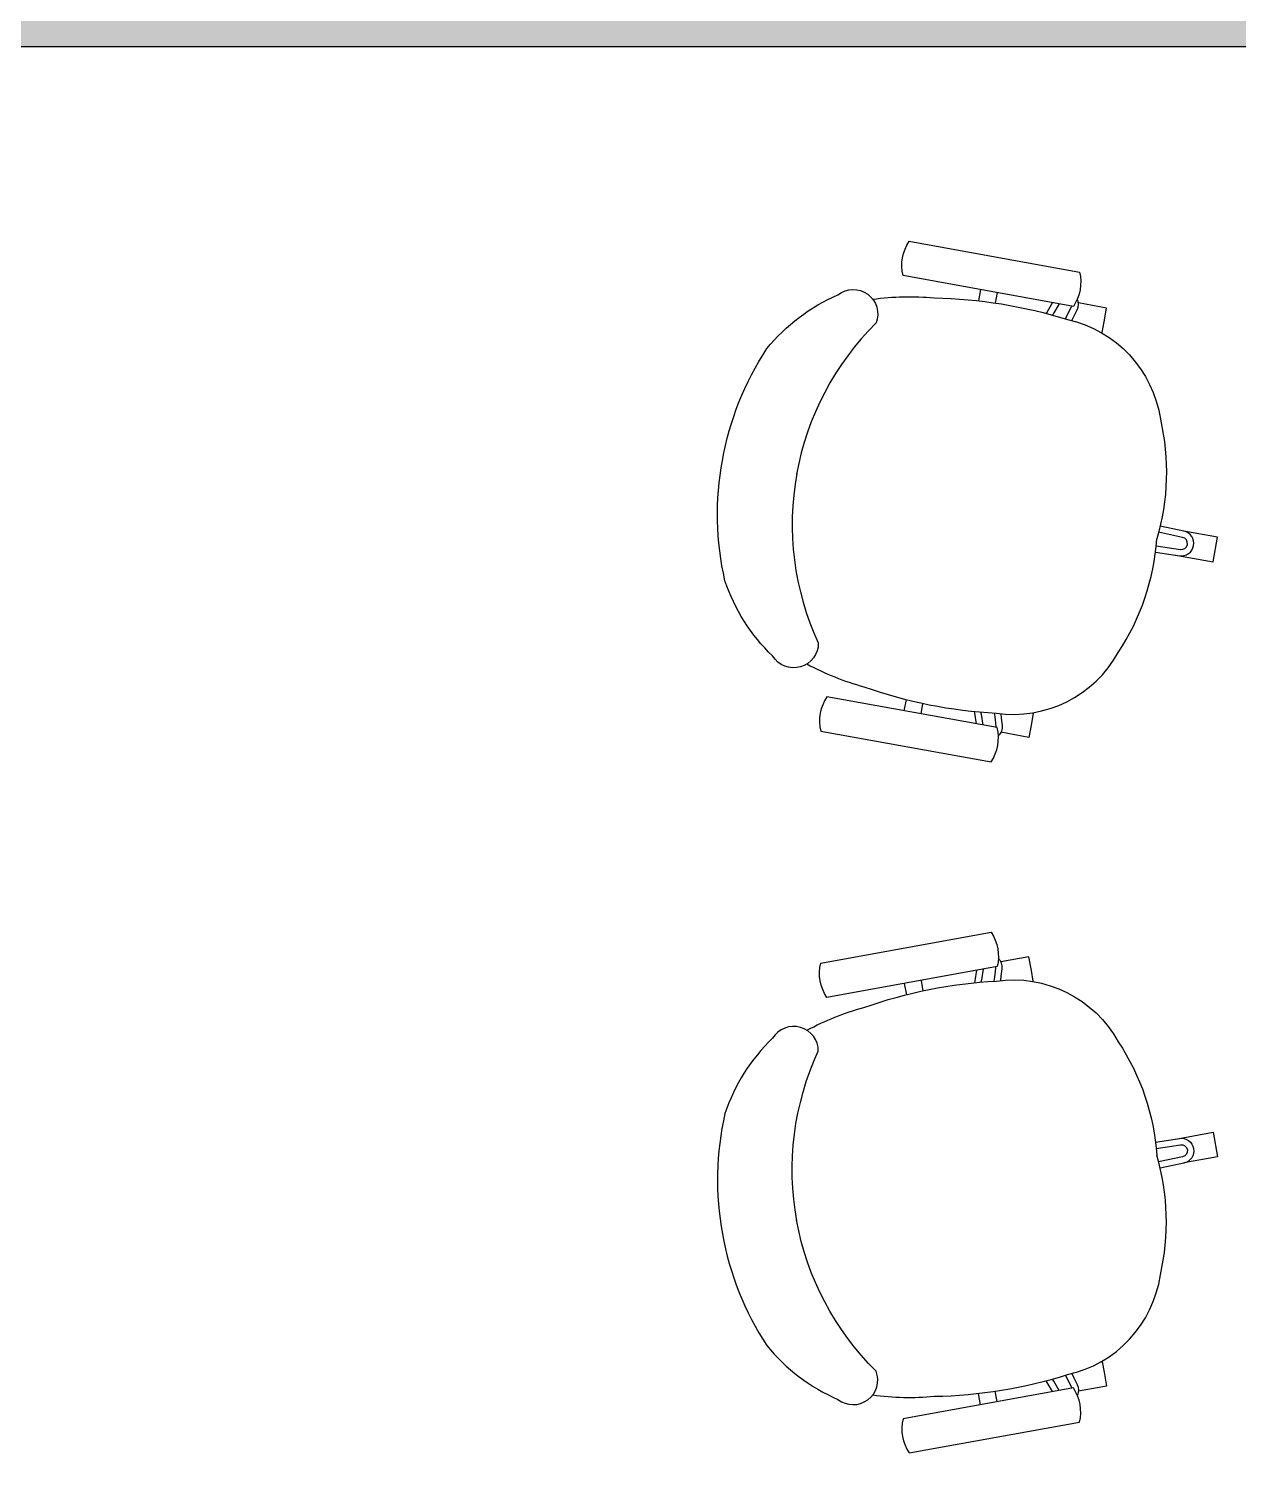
# Model space of a CAD drawing. Header units: millimetres. Extents: x 515 to 43442, y -1882 to 9936.
# Drawn here: x 34787.5 to 34957.1, y 1524.1 to 1724.9 of the extents above; entities that cross this region are included whole.
import ezdxf

# ---------------------------------------------------------------- set-up
doc = ezdxf.new("R2010")
doc.units = ezdxf.units.MM
doc.layers.add('ARREDI_LINEE', color=33, linetype='Continuous', lineweight=9)
doc.layers.add('CAMP sez', color=9, linetype='Continuous', lineweight=15, true_color=0xbdbdbd)
doc.layers.add('SEZ', color=170, linetype='Continuous')

msp = doc.modelspace()

# ---------------------------------------------------------------- hatches: boundary and pattern name
at = {"layer": 'CAMP sez'}
h = msp.add_hatch(color=256, dxfattribs=at)
h.dxf.hatch_style = 1
h.paths.add_polyline_path([(35363.94, 1722.36), (35343.94, 1722.36), (35343.94, 1592.8), (35120.71, 1441.08), (35131.95, 1424.54), (35363.94, 1582.21)], flags=17)
h.paths.add_polyline_path([(35099.7, 1402.62), (35088.36, 1419.3), (34693.94, 1220.75), (34693.94, 1198.36)], flags=17)
h.paths.add_polyline_path([(34693.94, 1271.36), (34579.94, 1271.36), (34579.94, 1244.36), (34584.94, 1244.36), (34584.94, 1225.36), (34579.94, 1225.36), (34579.94, 1198.36), (34693.94, 1198.36)], flags=17)
h.paths.add_polyline_path([(34693.94, 2843.36), (34579.94, 2843.36), (34579.94, 2816.36), (34584.94, 2816.36), (34584.94, 2797.36), (34579.94, 2797.36), (34579.94, 2770.36), (34693.94, 2770.36)], flags=17)
h.paths.add_polyline_path([(34693.94, 2319.36), (34579.94, 2319.36), (34579.94, 2292.36), (34584.94, 2292.36), (34584.94, 2273.36), (34579.94, 2273.36), (34579.94, 2246.36), (34693.94, 2246.36)], flags=17)
h.paths.add_polyline_path([(34693.94, 1795.36), (34579.94, 1795.36), (34579.94, 1768.36), (34584.94, 1768.36), (34584.94, 1749.36), (34579.94, 1749.36), (34579.94, 1722.36), (34693.94, 1722.36)], flags=17)
h.paths.add_polyline_path([(35363.94, 1895.86), (35343.94, 1895.86), (35343.94, 1742.36), (34693.94, 1742.36), (34693.94, 1722.36), (35363.94, 1722.36)], flags=17)
h.paths.add_polyline_path([(35363.94, 2419.86), (35343.94, 2419.86), (35343.94, 2145.86), (35363.94, 2145.86)], flags=17)
h.paths.add_polyline_path([(35363.94, 3851.36), (35343.94, 3851.36), (35343.94, 3607.86), (35363.94, 3607.86)], flags=17)
h.paths.add_polyline_path([(35363.94, 3357.86), (35343.94, 3357.86), (35343.94, 3193.86), (35363.94, 3193.86)], flags=17)
h.paths.add_polyline_path([(35363.94, 2943.86), (35343.94, 2943.86), (35343.94, 2669.86), (35363.94, 2669.86)], flags=17)
h.paths.add_polyline_path([(34083.94, 3674.36), (33464.94, 3674.36), (33464.94, 3663.36), (33915.94, 3663.36), (33915.94, 3463.36), (33825.94, 3463.36), (33825.94, 3460.36), (33910.94, 3460.36), (33910.94, 3454.36), (33825.94, 3454.36), (33825.94, 3451.36), (33915.94, 3451.36), (33915.94, 3309.36), (33825.94, 3309.36), (33825.94, 3304.86), (33915.94, 3304.86), (33915.94, 3298.86), (33825.94, 3298.86), (33825.94, 3294.36), (33925.94, 3294.36), (33925.94, 3357.36), (34018.94, 3357.36), (34018.94, 3367.36), (33925.94, 3367.36), (33925.94, 3515.36), (33928.94, 3515.36), (33928.94, 3526.36), (33925.94, 3526.36), (33925.94, 3663.36), (34072.94, 3663.36), (34072.94, 3526.36), (34003.94, 3526.36), (34003.94, 3515.36), (34072.94, 3515.36), (34072.94, 3506.36), (34078.94, 3506.36), (34078.94, 3511.36), (34083.94, 3511.36)], flags=17)
h.paths.add_polyline_path([(33735.94, 3463.36), (33710.94, 3463.36), (33710.94, 3663.36), (33695.94, 3663.36), (33695.93, 3414.06), (33710.96, 3414.21), (33698.92, 3414.64), (33710.94, 3414.14), (33710.94, 3451.36), (33735.94, 3451.36)], flags=16)
h.paths.add_polyline_path([(33715.44, 4657.36), (33695.44, 4657.36), (33695.44, 4259.36), (33715.44, 4259.36)], flags=17)
h.paths.add_polyline_path([(33735.44, 4259.36), (33675.44, 4259.36), (33675.44, 4239.36), (33735.44, 4239.36)], flags=17)
h.paths.add_polyline_path([(33585.44, 4259.36), (33472.94, 4259.36), (33472.94, 4239.36), (33585.44, 4239.36)], flags=17)
h.paths.add_polyline_path([(33852.94, 4259.36), (33825.44, 4259.36), (33825.44, 4239.36), (33852.94, 4239.36)], flags=17)
h.paths.add_polyline_path([(33254.94, 682.36), (32919.94, 682.36), (32919.94, 647.36), (33219.94, 647.36), (33219.94, 489.5), (33254.94, 489.5), (33254.94, 557.36), (33257.94, 557.36), (33257.94, 567.36), (33254.94, 567.36)])
h.paths.add_polyline_path([(34693.94, 3367.36), (34579.94, 3367.36), (34579.94, 3340.36), (34584.94, 3340.36), (34584.94, 3321.36), (34579.94, 3321.36), (34579.94, 3294.36), (34693.94, 3294.36)], flags=17)
h.paths.add_polyline_path([(34112.94, 3669.36), (34107.94, 3669.36), (34107.94, 3674.36), (34083.94, 3674.36), (34083.94, 3660.36), (34112.94, 3660.36)], flags=17)
h.paths.add_polyline_path([(37935.29, 3374.55), (37903.86, 3353.19), (37921.85, 3326.72), (37953.28, 3348.08)], flags=17)
h.paths.add_polyline_path([(37700.2, 3176.08), (37682.21, 3202.54), (37621.83, 3161.51), (37639.82, 3135.04)], flags=17)
h.paths.add_polyline_path([(37158.94, 2839.36), (37095.94, 2839.36), (37095.94, 2759.36), (37161.28, 2803.76)], flags=17)
h.paths.add_polyline_path([(36635.94, 2839.36), (36572.94, 2839.36), (36572.94, 2767.36), (36635.94, 2767.36)], flags=17)
h.paths.add_polyline_path([(36609.54, 2469.88), (36577.28, 2447.96), (36596.4, 2419.84), (36628.65, 2441.76)], flags=17)
h.paths.add_polyline_path([(36106.38, 2086.8), (36087.26, 2114.92), (36055.01, 2093), (36074.12, 2064.88)], flags=17)
h.paths.add_polyline_path([(35591.94, 1793.36), (35528.94, 1793.36), (35528.94, 1694.36), (35591.94, 1732.36)], flags=17)
h.paths.add_polyline_path([(35131.95, 1424.54), (35112.84, 1452.66), (35080.58, 1430.74), (35099.7, 1402.62)], flags=17)
h.paths.add_polyline_path([(34106.94, 1209.36), (34083.94, 1209.36), (34083.94, 1198.36), (34106.94, 1198.36)], flags=17)
h.paths.add_polyline_path([(34083.94, 1271.36), (34018.94, 1271.36), (34018.94, 1244.36), (34023.94, 1244.36), (34023.94, 1225.36), (34018.94, 1225.36), (34018.94, 1198.36), (34083.94, 1198.36), (34083.94, 1209.36)], flags=17)
h.paths.add_polyline_path([(34018.94, 1211.36), (33521.94, 1211.36), (33521.94, 1198.36), (34018.94, 1198.36)], flags=17)
h.paths.add_polyline_path([(33521.94, 1225.36), (33516.94, 1225.36), (33516.94, 1244.36), (33521.94, 1244.36), (33521.94, 1271.36), (33464.94, 1271.36), (33464.94, 1198.36), (33521.94, 1198.36)], flags=17)
h.paths.add_polyline_path([(33516.94, 1768.36), (33521.94, 1768.36), (33521.94, 1795.36), (33464.94, 1795.36), (33464.94, 1722.36), (33521.94, 1722.36), (33521.94, 1749.36), (33516.94, 1749.36)], flags=17)
h.paths.add_polyline_path([(34083.94, 1795.36), (34018.94, 1795.36), (34018.94, 1768.36), (34023.94, 1768.36), (34023.94, 1749.36), (34018.94, 1749.36), (34018.94, 1722.36), (34083.94, 1722.36)], flags=17)
edge = h.paths.add_edge_path(flags=17)
edge.add_arc((34083.94, 2282.86), 218, 270, 282.4589, ccw=False)
edge.add_line((34083.94, 2064.86), (34083.94, 2047.86))
edge.add_arc((34083.94, 2282.86), 235, 270, 282.4589)
edge.add_line((34134.64, 2053.39), (34130.97, 2069.99))
edge = h.paths.add_edge_path(flags=17)
edge.add_line((34083.94, 2321.36), (33999.83, 2321.36))
edge.add_arc((34083.94, 2282.86), 92.5, 155.4041, 204.5959)
edge.add_line((33999.83, 2244.36), (34083.94, 2244.36))
edge.add_line((34083.94, 2244.36), (34083.94, 2321.36))
h.paths.add_polyline_path([(33516.94, 2292.36), (33521.94, 2292.36), (33521.94, 2319.36), (33464.94, 2319.36), (33464.94, 2246.36), (33521.94, 2246.36), (33521.94, 2273.36), (33516.94, 2273.36)], flags=17)
edge = h.paths.add_edge_path(flags=17)
edge.add_arc((34083.94, 2282.86), 235, 77.5411, 90)
edge.add_line((34083.94, 2517.86), (34083.94, 2500.86))
edge.add_arc((34083.94, 2282.86), 218, 77.5411, 90, ccw=False)
edge.add_line((34130.97, 2495.72), (34134.64, 2512.32))
h.paths.add_polyline_path([(34083.94, 2843.36), (34018.94, 2843.36), (34018.94, 2816.36), (34023.94, 2816.36), (34023.94, 2797.36), (34018.94, 2797.36), (34018.94, 2770.36), (34083.94, 2770.36)], flags=17)
h.paths.add_polyline_path([(33521.94, 2843.36), (33464.94, 2843.36), (33464.94, 2770.36), (33521.94, 2770.36), (33521.94, 2797.36), (33516.94, 2797.36), (33516.94, 2816.36), (33521.94, 2816.36)], flags=17)
h.paths.add_polyline_path([(33521.94, 3367.36), (33464.94, 3367.36), (33464.94, 3294.36), (33521.94, 3294.36), (33521.94, 3321.36), (33516.94, 3321.36), (33516.94, 3340.36), (33521.94, 3340.36)], flags=16)
h.paths.add_polyline_path([(34083.94, 3367.36), (34018.94, 3367.36), (34018.94, 3357.36), (34018.94, 3294.36), (34083.94, 3294.36)], flags=16)
h.paths.add_polyline_path([(33997.94, 4307.36), (33978.94, 4307.36), (33978.94, 4328.36), (33957.94, 4307.36), (33967.94, 4307.36), (33852.94, 4307.36), (33852.94, 3908.36), (33971.94, 3908.36), (33971.94, 3815.36), (34024.94, 3815.36), (34024.94, 3826.36), (33998.94, 3826.36), (33998.94, 3924.36), (33867.94, 3924.36), (33867.94, 4290.36), (33970.94, 4290.36), (33970.94, 4236.36), (34326.94, 4236.36), (34326.94, 4247.36), (33997.94, 4247.36)], flags=17)
h.paths.add_polyline_path([(35591.94, 2839.36), (35528.94, 2839.36), (35528.94, 2767.36), (35591.94, 2767.36)], flags=17)
h.paths.add_polyline_path([(33477.94, 1198.36), (33477.94, 1173.36), (33491.94, 1173.36), (33491.94, 1198.36)], flags=17)
h.paths.add_polyline_path([(34083.94, 3367.36), (34083.94, 3426.36), (34078.94, 3426.36), (34078.94, 3431.36), (34072.94, 3431.36), (34072.94, 3367.36)], flags=16)
h.paths.add_polyline_path([(33997.94, 4657.36), (34494.94, 4657.36), (34494.94, 4247.36), (34416.94, 4247.36), (34416.94, 4236.36), (34494.94, 4236.36), (34494.94, 3869.36), (34472.94, 3869.36), (34472.94, 3826.36), (34106.94, 3826.36), (34106.94, 3815.36), (34472.94, 3815.36), (34472.94, 3787.36), (34483.94, 3787.36), (34483.94, 3815.36), (34796.94, 3815.36), (34796.94, 3674.36), (34483.94, 3674.36), (34483.94, 3701.36), (34472.94, 3701.36), (34472.94, 3674.36), (34237.94, 3674.36), (34237.94, 3669.36), (34232.94, 3669.36), (34232.94, 3660.36), (34816.94, 3660.36), (34816.94, 3757.36), (35125.94, 3757.36), (35125.94, 3851.36), (35549.94, 3851.36), (35549.94, 3832.36), (35576.94, 3832.36), (35576.94, 3851.36), (36593.94, 3851.36), (36593.94, 3832.36), (36620.94, 3832.36), (36620.94, 3851.36), (37638.94, 3851.36), (37638.94, 3832.36), (37689.94, 3832.36), (37689.94, 3918.36), (37681.94, 3918.36), (37681.94, 4228.36), (37689.94, 4228.36), (37689.94, 4279.36), (37917.94, 4279.36), (37917.94, 4222.36), (38120.92, 3864.36), (37945.94, 3864.36), (37945.94, 3918.36), (37917.94, 3918.36), (37917.94, 3848.36), (37970.92, 3755.39), (37980.47, 3760.84), (37930.6, 3848.36), (38129.99, 3848.36), (38275.19, 3592.26), (38131.99, 3494.94), (38024.04, 3684.38), (38014.49, 3678.93), (38135.78, 3466.07), (38559.24, 3753.87), (38597.13, 3697.4), (38622.04, 3714.12), (38529.88, 3851.46), (38926.01, 4124.3), (38862.23, 3501.55), (38795.24, 3456.02), (38784.65, 3471.8), (34083.94, 277), (34083.94, 623.36), (33491.94, 623.36), (33491.94, 711.36), (33459.94, 711.36), (33459.94, 599.36), (33464.94, 599.36), (33464.94, 567.36), (33459.94, 567.36), (33347.94, 567.36), (33347.94, 557.36), (33350.94, 557.36), (33350.94, 489.5), (33360.94, 489.5), (33360.94, 563.36), (33459.94, 563.36), (33459.94, 517.36), (33522.94, 517.36), (33522.94, 597.36), (34020.94, 597.36), (34020.94, 549.36), (34058.94, 549.36), (34058.94, 299.36), (33921.73, 299.36), (33921.73, 260.36), (34058.94, 260.36), (34058.94, 212.41), (33921.73, 118.63), (33921.73, 76.24), (34090.94, 191.88), (34090.94, 239.44), (38779.34, 3425.87), (38789.93, 3410.1), (38895.33, 3481.73), (38961.93, 4185.47), (38488.45, 3859.35), (38543.84, 3776.82), (38299.28, 3610.6), (37947.94, 4230.27), (37947.94, 4309.36), (37651.94, 4309.36), (37651.94, 3881.36), (35085.94, 3881.36), (35085.94, 3777.36), (34816.94, 3777.36), (34816.94, 3835.36), (34514.94, 3835.36), (34514.94, 4677.36), (33426.94, 4677.36), (33426.94, 3840.36), (33219.94, 3840.36), (33219.94, 3294.36), (33254.94, 3294.36), (33254.94, 3815.36), (33477.94, 3815.36), (33477.94, 3908.36), (33497.94, 3908.36), (33497.94, 3913.36), (33446.94, 3913.36), (33446.94, 4239.36), (33472.94, 4239.36), (33472.94, 4276.36), (33496.94, 4276.36), (33496.94, 4289.36), (33472.94, 4289.36), (33472.94, 4307.36), (33446.94, 4307.36), (33446.94, 4616.36), (33472.94, 4616.36), (33472.94, 4657.36), (33957.94, 4657.36), (33957.94, 4307.36), (33978.94, 4328.36), (33978.94, 4616.36), (33997.94, 4616.36)])

# ---------------------------------------------------------------- linework, layer by layer
at = {"layer": 'ARREDI_LINEE', "lineweight": -2, "transparency": 33554687}
for p, q in [((34920.97, 1688.3), (34920.68, 1686.71)), ((34923.32, 1687.87), (34923.05, 1686.4)), ((34910.29, 1629.25), (34910.58, 1630.84)), ((34912.64, 1628.83), (34912.91, 1630.3)), ((34910.29, 1591.06), (34910.58, 1589.47)), ((34912.64, 1591.48), (34912.91, 1590.01)), ((34920.97, 1532.01), (34920.68, 1533.6)), ((34923.32, 1532.44), (34923.05, 1533.91))]:
    msp.add_line(p, q, dxfattribs=at)
for points in [[(34934.86, 1690.75, -0.207753), (34933.99, 1685.94), (34910.11, 1690.26, -0.207753), (34910.98, 1695.07)], [(34922.45, 1622.09, 0.207753), (34923.32, 1626.9), (34899.44, 1631.22, 0.207753), (34898.57, 1626.41)], [(34922.45, 1598.22, -0.207753), (34923.32, 1593.41), (34899.44, 1589.09, -0.207753), (34898.57, 1593.9)], [(34934.86, 1529.56, 0.207753), (34933.99, 1534.37), (34910.11, 1530.05, 0.207753), (34910.98, 1525.25)]]:
    msp.add_lwpolyline(points, format="xyb", close=True, dxfattribs=at)
for points in [[(34895.22, 1662.51, 0.155221), (34898.24, 1638.77, -0.75956), (34891.83, 1636.94, -0.12086), (34885.15, 1647.49, -0.103151), (34884.81, 1664.35, -0.103151), (34891.03, 1680.01, -0.12086), (34900.99, 1687.57, -0.75956), (34906.35, 1683.61, 0.155221), (34895.2, 1662.43)], [(34905.88, 1686.93, -0.057489), (34914.49, 1687.12, -0.071475), (34933.17, 1684.08, -0.311745), (34946.19, 1670.12, -0.130308), (34945.67, 1653.34)], [(34934.06, 1684.52), (34934.53, 1685.45, 0.22938), (34934.55, 1686.98)], [(34930.33, 1685.19), (34930.19, 1684.94, -0.491323)], [(34931.07, 1686.47), (34930.33, 1685.19, -0.491323)], [(34931.27, 1685.02), (34931.08, 1684.7, -0.491323)], [(34932.01, 1686.3), (34931.27, 1685.02, -0.491323)], [(34932.88, 1684.17), (34933.14, 1684.68, 0.971301)], [(34933.14, 1684.68), (34933.73, 1685.85, 0.040993), (34933.78, 1685.98)], [(34933.77, 1683.94), (34934.06, 1684.52, 0.971301)], [(34945.5, 1651.49), (34948.86, 1650.99, 0.971301), (34949.49, 1654.44), (34946.16, 1655.14, -0.491323)], [(34896.64, 1635.82, 0.057489), (34904.64, 1632.63, 0.071475), (34923.2, 1628.93, 0.311745), (34940.29, 1637.45, 0.130308), (34945.67, 1653.35)], [(34945.59, 1652.38), (34949, 1651.87, 0.971301), (34949.3, 1653.56), (34945.94, 1654.27, -0.491323)], [(34920.16, 1628.91), (34920.12, 1629.17, 0.491323)], [(34920.41, 1627.43), (34920.16, 1628.91, 0.491323)], [(34921.1, 1628.75), (34921.04, 1629.08, 0.491323)], [(34921.34, 1627.26), (34921.1, 1628.75, 0.491323)], [(34922.91, 1628.95), (34922.97, 1628.41, -0.971301)], [(34922.97, 1628.41), (34923.11, 1627.11, -0.049806), (34923.11, 1626.94)], [(34923.82, 1628.86), (34923.89, 1628.24, -0.971301)], [(34923.89, 1628.24), (34924, 1627.2, -0.230699), (34923.47, 1625.76)], [(34923.89, 1592.07), (34924, 1593.11, 0.230699), (34923.47, 1594.55)], [(34920.41, 1592.89), (34920.16, 1591.4, -0.491323)], [(34921.34, 1593.05), (34921.1, 1591.57, -0.491323)], [(34922.97, 1591.91), (34923.11, 1593.2, 0.049806), (34923.11, 1593.37)], [(34896.64, 1584.49, -0.057489), (34904.64, 1587.68, -0.071475), (34923.2, 1591.38, -0.311745), (34940.29, 1582.86, -0.130308), (34945.67, 1566.96)], [(34920.16, 1591.4), (34920.12, 1591.14, -0.491323)], [(34921.1, 1591.57), (34921.04, 1591.23, -0.491323)], [(34922.91, 1591.36), (34922.97, 1591.91, 0.971301)], [(34923.82, 1591.46), (34923.89, 1592.07, 0.971301)], [(34895.22, 1557.8, -0.155221), (34898.24, 1581.54, 0.75956), (34891.83, 1583.38, 0.12086), (34885.15, 1572.82, 0.103151), (34884.81, 1555.96, 0.103151), (34891.03, 1540.3, 0.12086), (34900.99, 1532.75, 0.75956), (34906.35, 1536.71, -0.155221), (34895.2, 1557.88)], [(34945.5, 1568.82), (34948.86, 1569.33, -0.971301), (34949.49, 1565.87), (34946.16, 1565.17, 0.491323)], [(34945.59, 1567.93), (34949, 1568.44, -0.971301), (34949.3, 1566.75), (34945.94, 1566.04, 0.491323)], [(34905.88, 1533.39, 0.057489), (34914.49, 1533.19, 0.071475), (34933.17, 1536.23, 0.311745), (34946.19, 1550.19, 0.130308), (34945.67, 1566.97)], [(34932.88, 1536.14), (34933.14, 1535.63, -0.971301)], [(34933.77, 1536.38), (34934.06, 1535.79, -0.971301)], [(34930.33, 1535.12), (34930.19, 1535.37, 0.491323)], [(34931.07, 1533.84), (34930.33, 1535.12, 0.491323)], [(34931.27, 1535.29), (34931.08, 1535.61, 0.491323)], [(34932.01, 1534.01), (34931.27, 1535.29, 0.491323)], [(34933.14, 1535.63), (34933.73, 1534.46, -0.040993), (34933.78, 1534.33)], [(34934.06, 1535.79), (34934.53, 1534.86, -0.22938), (34934.55, 1533.33)]]:
    msp.add_lwpolyline(points, format="xyb", dxfattribs=at)
for points in [[(34938.29, 1683.75), (34938.64, 1685.7), (34934.7, 1686.42)], [(34937.76, 1682.34), (34938.03, 1682.29), (34938.29, 1683.75)], [(34948.09, 1651.11), (34953.59, 1650.12), (34954.22, 1653.57), (34949.48, 1654.42)], [(34928.2, 1628.97), (34928.38, 1628.94), (34928.12, 1627.48)], [(34928.12, 1627.48), (34927.76, 1625.52), (34923.82, 1626.24)], [(34928.12, 1592.84), (34927.76, 1594.79), (34923.82, 1594.07)], [(34928.2, 1591.34), (34928.38, 1591.37), (34928.12, 1592.84)], [(34948.09, 1569.2), (34953.59, 1570.19), (34954.22, 1566.74), (34949.48, 1565.89)], [(34937.76, 1537.97), (34938.03, 1538.02), (34938.29, 1536.56)], [(34938.29, 1536.56), (34938.64, 1534.61), (34934.7, 1533.9)]]:
    msp.add_lwpolyline(points, dxfattribs=at)
at = {"layer": 'SEZ'}
msp.add_line((34693.94, 1722.36), (35363.94, 1722.36), dxfattribs=at)

doc.saveas('drawing.dxf')
